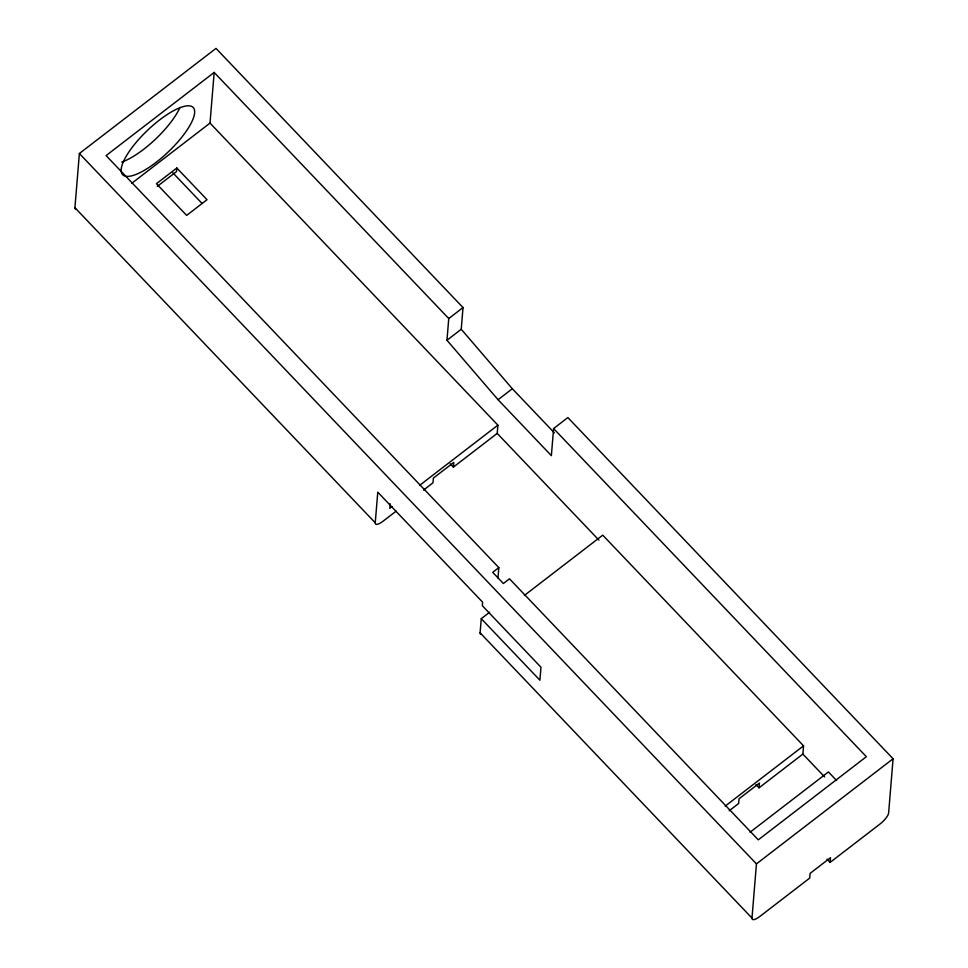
<?xml version="1.0" encoding="UTF-8"?>
<svg xmlns="http://www.w3.org/2000/svg" width="968" height="968" viewBox="0 0 968 968"><rect width="100%" height="100%" fill="white"/><g stroke="black" fill="none" stroke-linecap="round" stroke-linejoin="round"><path stroke-width="1.45" d="M75.819 209.233A10.829 3.327 -43.6 0 1 74.923 207.709L79.376 153.513L216.009 48.4L463.019 307.57L461.24 329.265L512.326 388.737L554.361 432.841M176.829 168.021L156.429 183.702L186.642 215.404L207.043 199.71L176.829 168.021L176.539 171.554L157.276 186.364M131.624 183.4L210.008 123.105L214.17 72.431L448.753 318.545L446.962 340.252L498.06 399.711L551.373 455.65L553.599 428.546L567.865 417.571L893.077 758.767L888.624 812.975A10.829 3.327 -43.6 0 1 880.081 823.962L830.12 862.403L827.035 859.16M396.106 511.189L383.026 521.244A10.829 3.327 -43.6 0 1 375.245 522.817L377.774 492.18L482.621 602.181L482.33 605.714L540.967 667.242L539.902 680.201L481.265 618.673L489.59 612.272M390.189 503.784L389.814 508.297L392.185 506.47M450.241 463.841L453.375 467.12L453.762 462.414L433.374 478.095L432.986 482.814L423.464 490.135M480.999 634.33A10.829 3.327 -43.6 0 1 480.104 632.818L481.265 618.673M453.375 467.12L497.213 433.398L497.891 425.146L210.008 123.105M497.976 577.944L498.835 567.635L106.093 155.582L214.17 72.431M755.911 784.54L759.033 787.819L759.42 783.1L739.032 798.794L738.644 803.5L729.158 810.797M830.12 862.403L830.508 857.684L810.107 873.378L809.72 878.085L759.759 916.527A10.829 3.327 -43.6 0 1 751.991 918.087L756.444 863.88L893.077 758.767M759.033 787.819L802.871 754.084L803.549 745.844L602.737 535.147L524.354 595.453M448.753 318.545L463.019 307.57M446.962 340.252L461.24 329.265M498.06 399.711L512.326 388.737M419.507 485.452L497.891 425.146M498.835 567.635L492.712 572.342L503.372 583.523L509.495 578.816L758.283 839.849L866.36 756.698L553.599 428.546M725.165 806.15L803.549 745.844M750.043 832.25L828.426 771.944L836.618 780.535M497.213 433.398L598.95 540.132M802.871 754.084L824.639 776.929M172.861 172.812L202.058 203.449M79.376 153.513L756.444 863.88M74.923 207.709L375.245 522.817M480.104 632.818L751.991 918.087M179.951 107.496A48.715 14.968 -43.6 0 1 121.738 162.067M121.569 172.945A48.715 14.968 -43.6 0 1 170.598 112.397A48.715 14.968 -43.6 0 1 182.032 136.899A48.715 14.968 -43.6 0 1 122.004 173.877"/></g></svg>
